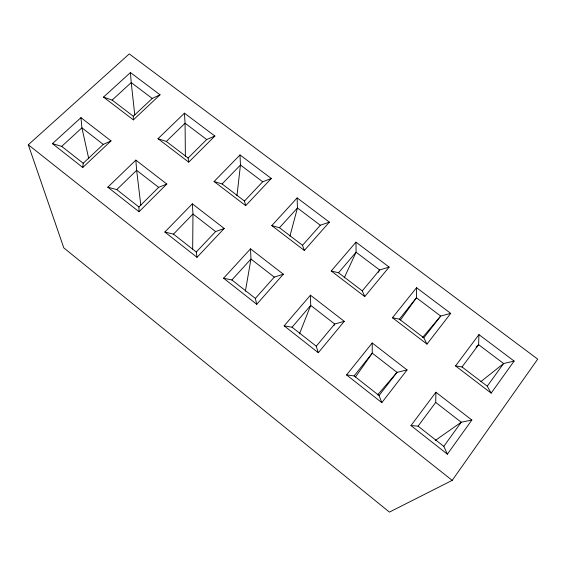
<?xml version="1.0" encoding="UTF-8"?>
<svg xmlns="http://www.w3.org/2000/svg" width="566" height="566" viewBox="0 0 566 566"><rect width="100%" height="100%" fill="white"/><g stroke="black" fill="none" stroke-linecap="round" stroke-linejoin="round"><path stroke-width="0.85" d="M192.673 249.104L192.971 214.019L192.341 203.824L224.2 228.466L197.003 257.325L164.84 232.032L192.341 203.824M416.548 287.698L392.45 317.738L426.99 344.114L450.706 313.38L416.548 287.698L416.435 297.766L400.466 319.96M410.987 425.575L418.069 426.148L435.714 402.405L435.898 392.231L471.846 420.043L447.366 454.18L410.987 425.575L435.898 392.231M478.935 334.612L478.617 344.673L462.047 366.973L455.545 365.926L478.935 334.612L514.14 361.087L491.161 393.122L455.545 365.926M82.756 167.486L83.209 163.249L103.274 144.408L111.014 140.906L80.952 117.65L52.433 143.644L82.756 167.486L111.014 140.906M236.97 195.73L240.458 165.003L239.998 154.942L271.298 178.474L245.686 205.663L214.082 181.523L239.998 154.942M245.382 291.235L250.964 259.023L250.519 248.828L283.333 274.206L256.731 304.289L223.584 278.224L250.519 248.828M289.941 236.114L297.433 207.984L297.15 197.916L329.362 222.141L304.331 250.448L271.793 225.601L297.15 197.916M299.492 333.855L310.699 305.385L310.451 295.183L344.262 321.339L318.311 352.71L284.139 325.839L310.451 295.183M344.241 277.856L356.071 252.217L355.979 242.149L389.139 267.088L364.745 296.584L331.223 270.987L355.979 242.149M333.919 325.591L334.711 324.021L344.262 321.339M378.343 272.31L379.623 269.989L389.139 267.088M355.498 376.998L372.251 353.156L372.216 342.968L407.067 369.931L381.824 402.645L346.576 374.933L372.216 342.968M452.213 480.364L537.7 359.134L129.281 53.897L28.3 144.776L63.802 247.88L389.422 512.103L452.213 480.364L28.3 144.776M447.366 454.18L443.815 446.362L461.24 422.215L471.846 420.043M491.161 393.122L487.248 386.196L503.613 363.528L514.14 361.087M381.824 402.645L379.043 395.507L397.007 372.364L407.067 369.931M426.99 344.114L423.814 337.817L440.695 316.061L450.706 313.38M346.576 374.933L354.097 375.923L372.251 353.156L397.007 372.364L377.564 394.927M392.45 317.738L399.363 319.167L416.435 297.766L440.695 316.061L422.561 337.513M318.311 352.71L316.26 346.215L334.711 324.021L310.699 305.385L292.063 327.219L284.139 325.839M364.745 296.584L362.268 290.874L379.623 269.989L356.071 252.217L338.532 272.77L331.223 270.987M256.731 304.289L255.365 298.409L274.269 277.114L283.333 274.206M304.331 250.448L302.513 245.297L320.314 225.247L329.362 222.141M223.584 278.224L231.89 279.979L250.964 259.023L274.269 277.114M271.793 225.601L279.47 227.716L297.433 207.984L320.314 225.247M197.003 257.325L196.275 252.019L215.604 231.579L224.2 228.466M245.686 205.663L244.484 201.036L262.695 181.778L271.298 178.474M164.84 232.032L173.493 234.126L192.971 214.019L215.604 231.579M214.082 181.523L222.098 183.957L240.458 165.003L262.695 181.778M139.038 211.741L166.779 184.049L135.847 160.114L107.809 187.19L139.038 211.741L138.918 206.986L158.629 187.367L166.779 184.049M188.719 162.159L214.875 136.045L184.452 113.172L158.006 138.705L188.719 162.159L188.103 158.034L166.34 141.436L158.006 138.705M188.103 158.034L206.696 139.526L214.875 136.045M107.809 187.19L116.787 189.61L136.647 170.309L135.847 160.114M166.34 141.436L185.075 123.218L184.452 113.172M133.357 119.879L160.022 94.798L130.435 72.547L103.507 97.09L133.357 119.879L133.3 116.228L152.247 98.449L160.022 94.798M476.048 347.064L478.617 344.673L503.613 363.528L480.93 381.562M52.433 143.644L61.715 146.375L81.914 127.831L80.952 117.65M103.507 97.09L112.139 100.09L131.22 82.586L130.435 72.547M435.289 440.454L461.24 422.215L435.714 402.405M152.247 98.449L131.22 82.586L134.765 114.87M206.696 139.526L185.075 123.218L185.386 156.683M112.139 100.09L133.3 116.228M222.098 183.957L244.484 201.036M279.47 227.716L302.513 245.297M338.532 272.77L362.268 290.874M399.363 319.167L423.814 337.817M462.047 366.973L487.248 386.196M103.274 144.408L81.914 127.831L88.777 158.777M158.629 187.367L136.647 170.309L140.842 205.423M61.715 146.375L83.209 163.249M116.787 189.61L138.918 206.986M173.493 234.126L196.275 252.019M231.89 279.979L255.365 298.409M292.063 327.219L316.26 346.215M354.097 375.923L379.043 395.507M418.069 426.148L443.815 446.362"/></g></svg>
